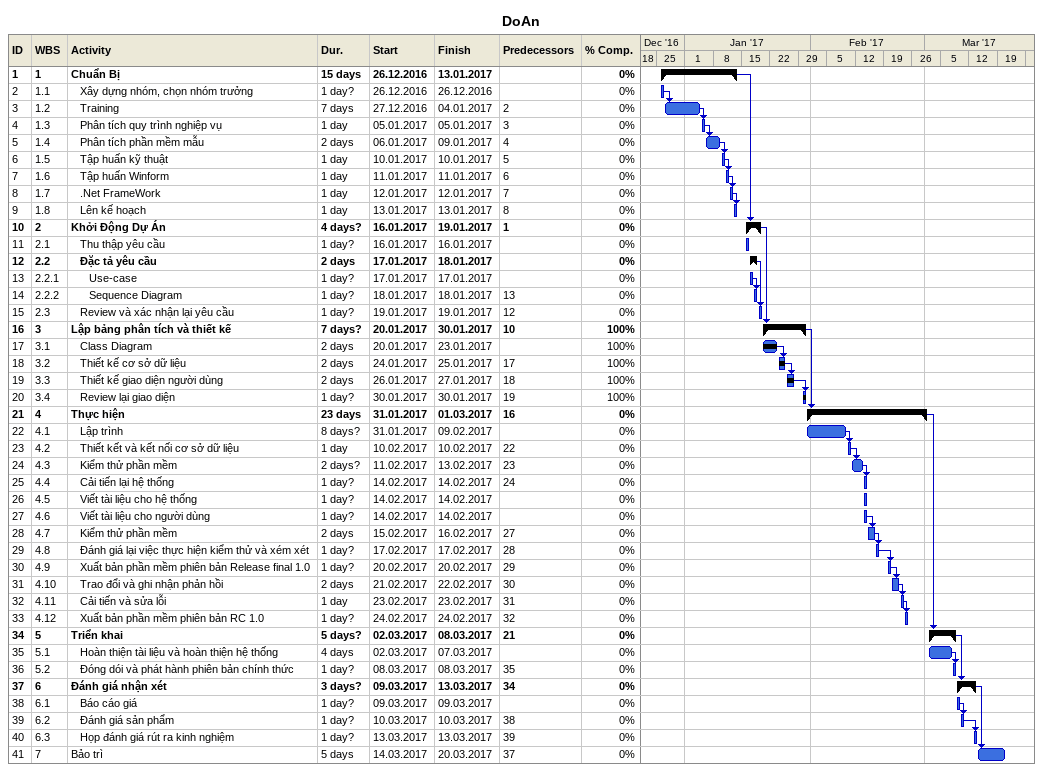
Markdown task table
DoAn

| ID | WBS | Task | Duration | Start | Finish | Predecessors | % complete |
|---|---|---|---|---|---|---|---|
| 1 | 1 | **Chuẩn Bị** | 15d | 2016-12-26 | 2017-01-13 |  | 0 |
| 2 | 1.1 | Xây dựng nhóm, chọn nhóm trưởng | 1d? | 2016-12-26 | 2016-12-26 |  | 0 |
| 3 | 1.2 | Training | 7d | 2016-12-27 | 2017-01-04 | 2 | 0 |
| 4 | 1.3 | Phân tích quy trình nghiệp vụ | 1d | 2017-01-05 | 2017-01-05 | 3 | 0 |
| 5 | 1.4 | Phân tích phần mềm mẫu | 2d | 2017-01-06 | 2017-01-09 | 4 | 0 |
| 6 | 1.5 | Tập huấn kỹ thuật | 1d | 2017-01-10 | 2017-01-10 | 5 | 0 |
| 7 | 1.6 | Tập huấn Winform | 1d | 2017-01-11 | 2017-01-11 | 6 | 0 |
| 8 | 1.7 | .Net FrameWork | 1d | 2017-01-12 | 2017-01-12 | 7 | 0 |
| 9 | 1.8 | Lên kế hoạch | 1d | 2017-01-13 | 2017-01-13 | 8 | 0 |
| 10 | 2 | **Khởi Động Dự Án** | 4d? | 2017-01-16 | 2017-01-19 | 1 | 0 |
| 11 | 2.1 | Thu thập yêu cầu | 1d? | 2017-01-16 | 2017-01-16 |  | 0 |
| 12 | 2.2 | **Đặc tả yêu cầu** | 2d | 2017-01-17 | 2017-01-18 |  | 0 |
| 13 | 2.2.1 | Use-case | 1d? | 2017-01-17 | 2017-01-17 |  | 0 |
| 14 | 2.2.2 | Sequence Diagram | 1d? | 2017-01-18 | 2017-01-18 | 13 | 0 |
| 15 | 2.3 | Review và xác nhận lại yêu cầu | 1d? | 2017-01-19 | 2017-01-19 | 12 | 0 |
| 16 | 3 | **Lập bảng phân tích và thiết kế** | 7d? | 2017-01-20 | 2017-01-30 | 10 | 100 |
| 17 | 3.1 | Class Diagram | 2d | 2017-01-20 | 2017-01-23 |  | 100 |
| 18 | 3.2 | Thiết kế cơ sở dữ liệu | 2d | 2017-01-24 | 2017-01-25 | 17 | 100 |
| 19 | 3.3 | Thiết kế giao diện người dùng | 2d | 2017-01-26 | 2017-01-27 | 18 | 100 |
| 20 | 3.4 | Review lại giao diện | 1d? | 2017-01-30 | 2017-01-30 | 19 | 100 |
| 21 | 4 | **Thực hiện** | 23d | 2017-01-31 | 2017-03-01 | 16 | 0 |
| 22 | 4.1 | Lập trình | 8d? | 2017-01-31 | 2017-02-09 |  | 0 |
| 23 | 4.2 | Thiết kết và kết nối cơ sở dữ liệu | 1d | 2017-02-10 | 2017-02-10 | 22 | 0 |
| 24 | 4.3 | Kiểm thử phần mềm | 2d? | 2017-02-11 | 2017-02-13 | 23 | 0 |
| 25 | 4.4 | Cải tiến lại hệ thống | 1d? | 2017-02-14 | 2017-02-14 | 24 | 0 |
| 26 | 4.5 | Viết tài liệu cho hệ thống | 1d? | 2017-02-14 | 2017-02-14 |  | 0 |
| 27 | 4.6 | Viết tài liệu cho người dùng | 1d? | 2017-02-14 | 2017-02-14 |  | 0 |
| 28 | 4.7 | Kiểm thử phần mềm | 2d | 2017-02-15 | 2017-02-16 | 27 | 0 |
| 29 | 4.8 | Đánh giá lại việc thực hiện kiểm thử và xém xét | 1d? | 2017-02-17 | 2017-02-17 | 28 | 0 |
| 30 | 4.9 | Xuất bản phần mềm phiên bản Release final 1.0 | 1d? | 2017-02-20 | 2017-02-20 | 29 | 0 |
| 31 | 4.10 | Trao đổi và ghi nhận phản hồi | 2d | 2017-02-21 | 2017-02-22 | 30 | 0 |
| 32 | 4.11 | Cải tiến và sửa lỗi | 1d | 2017-02-23 | 2017-02-23 | 31 | 0 |
| 33 | 4.12 | Xuất bản phần mềm phiên bản RC 1.0 | 1d? | 2017-02-24 | 2017-02-24 | 32 | 0 |
| 34 | 5 | **Triển khai** | 5d? | 2017-03-02 | 2017-03-08 | 21 | 0 |
| 35 | 5.1 | Hoàn thiện tài liệu và hoàn thiện hệ thống | 4d | 2017-03-02 | 2017-03-07 |  | 0 |
| 36 | 5.2 | Đóng dói và phát hành phiên bản chính thức | 1d? | 2017-03-08 | 2017-03-08 | 35 | 0 |
| 37 | 6 | **Đánh giá nhận xét** | 3d? | 2017-03-09 | 2017-03-13 | 34 | 0 |
| 38 | 6.1 | Báo cáo giá | 1d? | 2017-03-09 | 2017-03-09 |  | 0 |
| 39 | 6.2 | Đánh giá sản phẩm | 1d? | 2017-03-10 | 2017-03-10 | 38 | 0 |
| 40 | 6.3 | Họp đánh giá rút ra kinh nghiệm | 1d? | 2017-03-13 | 2017-03-13 | 39 | 0 |
| 41 | 7 | Bảo trì | 5d | 2017-03-14 | 2017-03-20 | 37 | 0 |
